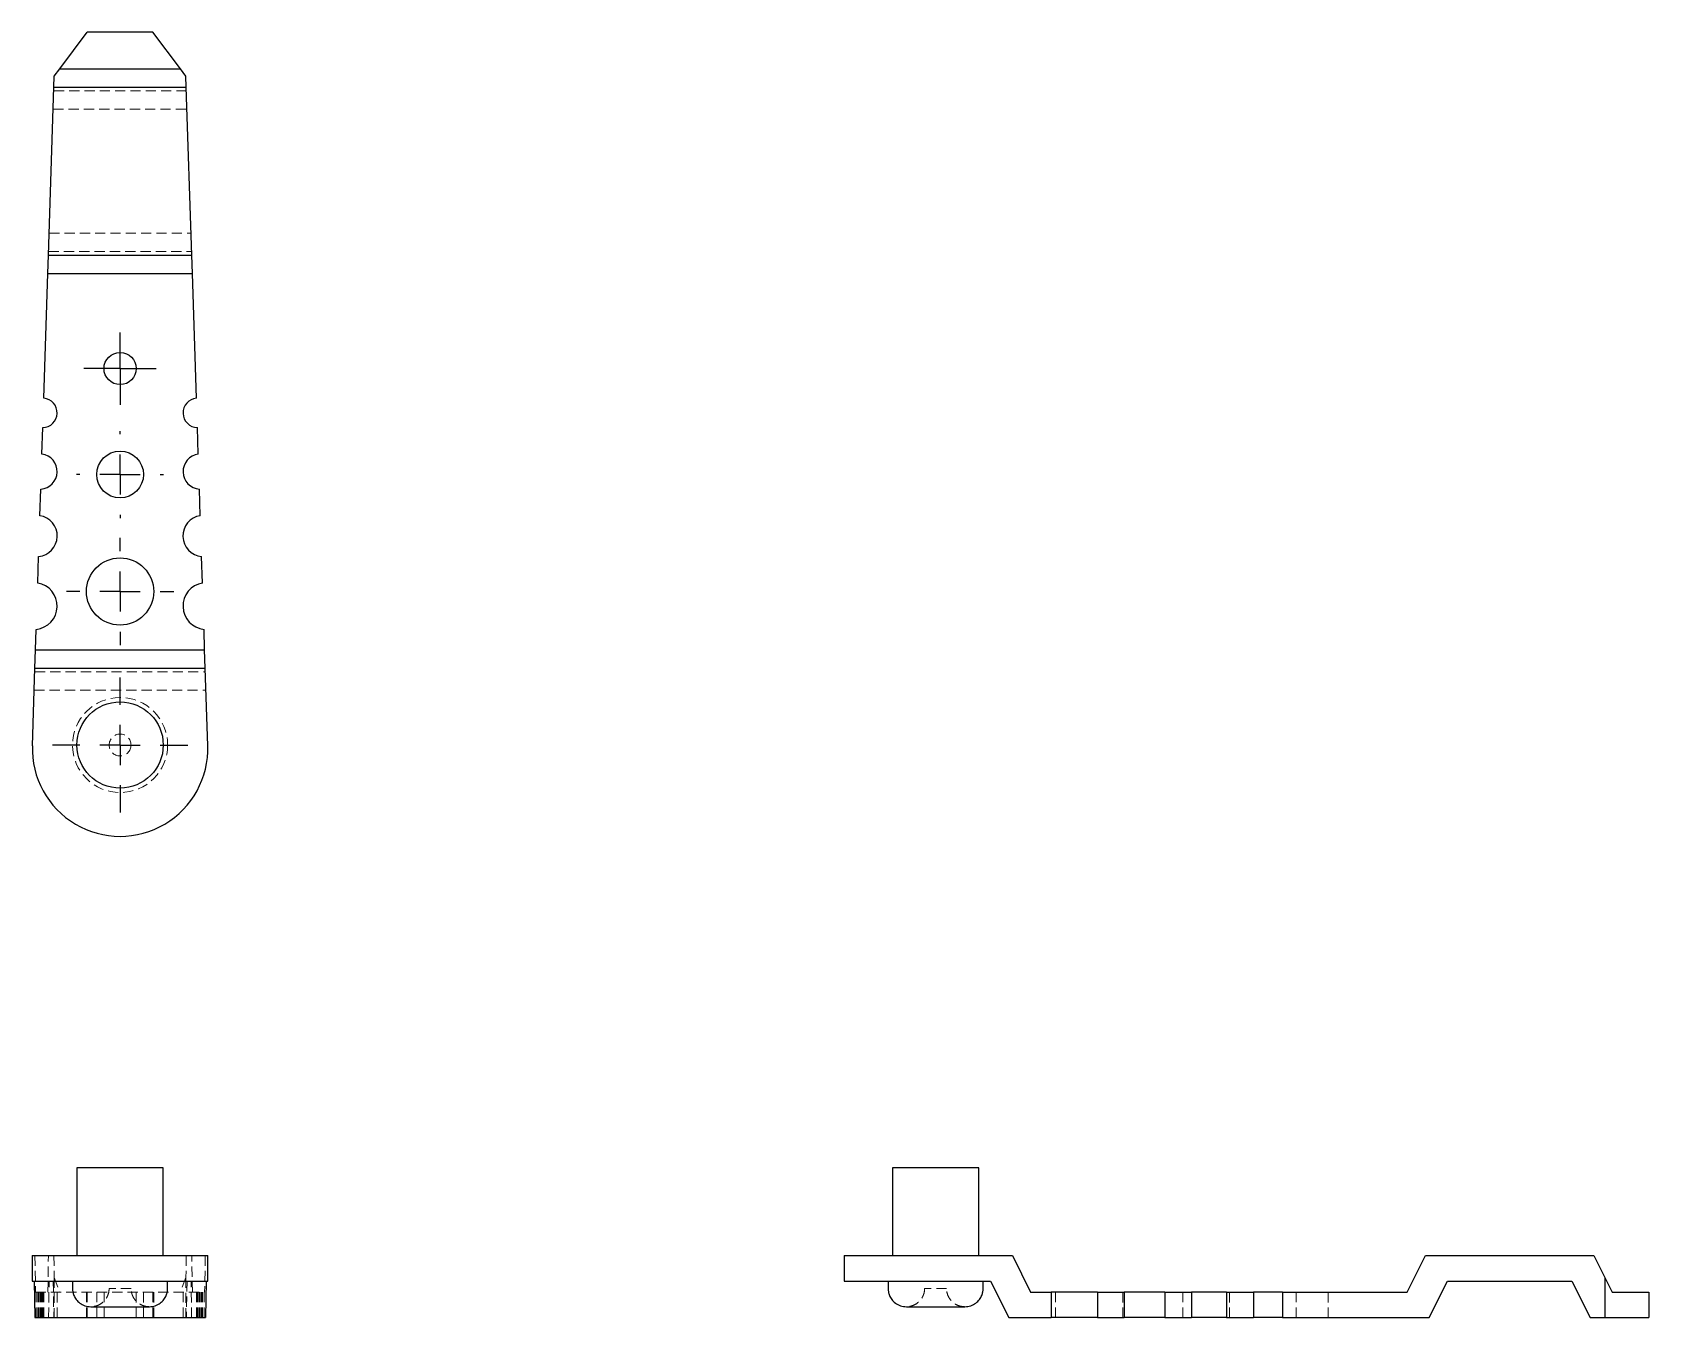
# Model space of a CAD drawing. Header units: millimetres. Extents: x 72 to 273, y 48 to 208.
import ezdxf

# ---------------------------------------------------------------- set-up
doc = ezdxf.new("R2010")
doc.units = ezdxf.units.MM
doc.linetypes.add('HIDDEN', pattern=[1.905, 1.27, -0.635])
doc.layers.add('10', color=7, linetype='Continuous')

# ---------------------------------------------------------------- blocks, each defined once
blk = doc.blocks.new('SW_CENTERMARKSYMBOL_0')
at = {"layer": '10', "color": 0}
for p, q in [((0, 2.5), (0, 4.5)), ((0, 0), (0, 2.5)), ((-2.5, 0), (-4.5, 0)), ((0, 0), (-2.5, 0)), ((0, 0), (0, -2.5)), ((0, 0), (2.5, 0)), ((2.5, 0), (4.5, 0)), ((0, -2.5), (0, -4.5))]:
    blk.add_line(p, q, dxfattribs=at)
blk = doc.blocks.new('SW_CENTERMARKSYMBOL_1')
at = {"layer": '10', "color": 0}
for p, q in [((0, 5), (0, 5.41)), ((0, 0), (0, 2.5)), ((-5, 0), (-5.41, 0)), ((0, 0), (-2.5, 0)), ((0, 0), (0, -2.5)), ((0, 0), (2.5, 0)), ((5, 0), (5.41, 0)), ((0, -5), (0, -5.41))]:
    blk.add_line(p, q, dxfattribs=at)
blk = doc.blocks.new('SW_CENTERMARKSYMBOL_2')
at = {"layer": '10', "color": 0}
for p, q in [((0, 5), (0, 6.68)), ((0, 0), (0, 2.5)), ((-5, 0), (-6.68, 0)), ((0, 0), (-2.5, 0)), ((0, 0), (0, -2.5)), ((0, 0), (2.5, 0)), ((5, 0), (6.68, 0)), ((0, -5), (0, -6.68))]:
    blk.add_line(p, q, dxfattribs=at)
blk = doc.blocks.new('SW_CENTERMARKSYMBOL_3')
at = {"layer": '10', "color": 0}
for p, q in [((0, 5), (0, 8.41)), ((0, 0), (0, 2.5)), ((-5, 0), (-8.41, 0)), ((0, 0), (-2.5, 0)), ((0, 0), (0, -2.5)), ((0, 0), (2.5, 0)), ((5, 0), (8.41, 0)), ((0, -5), (0, -8.41))]:
    blk.add_line(p, q, dxfattribs=at)

msp = doc.modelspace()

# ---------------------------------------------------------------- linework, layer by layer
at = {"color": 7, "linetype": 'Continuous', "lineweight": 25}
for p, q in [((75.5, 203.45), (78.91, 208)), ((87.09, 208), (78.91, 208)), ((90.5, 203.45), (87.09, 208)), ((74.82, 202.55), (75.5, 203.45)), ((75.5, 203.45), (90.5, 203.45)), ((91.18, 202.55), (90.5, 203.45)), ((74.09, 180.27), (74.77, 201.18)), ((74.77, 201.18), (74.82, 202.55)), ((74.77, 201.18), (91.23, 201.18)), ((91.23, 201.18), (91.18, 202.55)), ((91.91, 180.27), (91.23, 201.18)), ((74.02, 178), (74.09, 180.27)), ((74.09, 180.27), (91.91, 180.27)), ((91.98, 178), (91.91, 180.27)), ((73.51, 162.49), (74.02, 178)), ((74.02, 178), (91.98, 178)), ((92.49, 162.49), (91.98, 178)), ((73.28, 155.54), (73.39, 158.86)), ((92.72, 155.54), (92.61, 158.86)), ((73.03, 147.87), (73.14, 151.19)), ((92.97, 147.87), (92.86, 151.19)), ((72.76, 139.5), (72.87, 142.82)), ((93.24, 139.5), (93.13, 142.82)), ((72.49, 131.18), (72.57, 133.74)), ((93.51, 131.18), (93.43, 133.74)), ((72.41, 128.91), (72.49, 131.18)), ((72.49, 131.18), (93.51, 131.18)), ((93.59, 128.91), (93.51, 131.18)), ((72.1, 119.27), (72.41, 128.91)), ((72.41, 128.91), (93.59, 128.91)), ((93.9, 119.27), (93.59, 128.91)), ((77.64, 66.77), (77.64, 55.86)), ((88.36, 66.77), (77.64, 66.77)), ((88.36, 55.86), (88.36, 66.77)), ((179, 66.77), (179, 55.86)), ((184.36, 66.77), (179, 66.77)), ((189.73, 66.77), (184.36, 66.77)), ((189.73, 55.86), (189.73, 66.77)), ((72.09, 55.86), (72.09, 52.68)), ((72.09, 55.86), (93.91, 55.86)), ((93.91, 52.68), (93.91, 55.86)), ((173, 55.86), (173, 52.68)), ((173, 55.86), (184.27, 55.86)), ((184.27, 55.86), (193.91, 55.86)), ((193.91, 55.86), (196.18, 51.32)), ((243, 51.32), (245.27, 55.86)), ((245.27, 55.86), (266.18, 55.86)), ((266.18, 55.86), (267.55, 53.14)), ((72.09, 52.68), (93.91, 52.68)), ((72.32, 52.68), (72.4, 48.14)), ((77.09, 52.68), (77.09, 51.77)), ((88.91, 51.77), (88.91, 52.68)), ((93.68, 52.68), (93.6, 48.14)), ((173, 52.68), (184.27, 52.68)), ((178.45, 52.68), (178.45, 51.77)), ((184.27, 52.68), (191.18, 52.68)), ((190.27, 51.77), (190.27, 52.68)), ((191.18, 52.68), (193.45, 48.14)), ((245.73, 48.14), (248, 52.68)), ((248, 52.68), (263.45, 52.68)), ((263.45, 52.68), (265.73, 48.14)), ((267.55, 53.14), (267.55, 48.14)), ((267.55, 53.14), (268.45, 51.32)), ((196.18, 51.32), (198.74, 51.32)), ((198.74, 51.32), (198.74, 48.14)), ((204.5, 51.32), (198.74, 51.32)), ((204.5, 51.32), (204.5, 48.14)), ((204.5, 51.32), (207.82, 51.32)), ((207.82, 51.32), (207.82, 48.14)), ((212.87, 51.32), (207.82, 51.32)), ((212.87, 51.32), (212.87, 48.14)), ((212.87, 51.32), (216.19, 51.32)), ((216.19, 51.32), (216.19, 48.14)), ((220.54, 51.32), (216.19, 51.32)), ((220.54, 51.32), (220.54, 48.14)), ((220.54, 51.32), (223.86, 51.32)), ((223.86, 51.32), (223.86, 48.14)), ((227.49, 51.32), (223.86, 51.32)), ((227.49, 51.32), (227.49, 48.14)), ((227.49, 51.32), (243, 51.32)), ((268.45, 51.32), (273, 51.32)), ((273, 51.32), (273, 48.14)), ((79.36, 49.5), (86.64, 49.5)), ((180.73, 49.5), (188, 49.5)), ((72.4, 48.14), (93.6, 48.14)), ((193.45, 48.14), (198.74, 48.14)), ((204.5, 48.14), (198.74, 48.14)), ((204.5, 48.14), (207.82, 48.14)), ((212.87, 48.14), (207.82, 48.14)), ((212.87, 48.14), (216.19, 48.14)), ((220.54, 48.14), (216.19, 48.14)), ((220.54, 48.14), (223.86, 48.14)), ((227.49, 48.14), (223.86, 48.14)), ((227.49, 48.14), (245.73, 48.14)), ((265.73, 48.14), (267.55, 48.14)), ((267.55, 48.14), (273, 48.14))]:
    msp.add_line(p, q, dxfattribs=at)
at = {"color": 7, "linetype": 'HIDDEN', "lineweight": 18}
for p, q in [((74.76, 200.73), (91.24, 200.73)), ((74.68, 198.45), (91.32, 198.45)), ((74.18, 183), (91.82, 183)), ((74.11, 180.73), (91.89, 180.73)), ((72.4, 128.45), (93.6, 128.45)), ((72.32, 126.18), (93.68, 126.18)), ((72.41, 55.86), (72.49, 51.32)), ((74.02, 51.32), (74.09, 55.86)), ((74.77, 55.86), (74.82, 53.14)), ((91.23, 55.86), (91.18, 53.14)), ((91.98, 51.32), (91.91, 55.86)), ((93.59, 55.86), (93.51, 51.32)), ((74.11, 48.14), (74.18, 52.68)), ((74.68, 52.68), (74.76, 48.14)), ((74.82, 53.14), (75.5, 51.32)), ((74.82, 53.14), (74.82, 48.14)), ((91.18, 53.14), (90.5, 51.32)), ((91.18, 53.14), (91.18, 48.14)), ((91.32, 52.68), (91.24, 48.14)), ((91.89, 48.14), (91.82, 52.68)), ((72.49, 51.32), (93.51, 51.32)), ((72.57, 51.32), (72.57, 48.14)), ((72.76, 51.32), (72.76, 48.14)), ((72.87, 51.32), (72.87, 48.14)), ((73.03, 51.32), (73.03, 48.14)), ((73.14, 51.32), (73.14, 48.14)), ((73.28, 51.32), (73.28, 48.14)), ((73.39, 51.32), (73.39, 48.14)), ((73.51, 51.32), (73.51, 48.14)), ((75.18, 48.14), (75.18, 51.32)), ((78.82, 51.32), (78.82, 48.14)), ((78.91, 51.32), (78.91, 48.14)), ((80.09, 51.32), (80.09, 48.14)), ((81, 51.32), (81, 48.14)), ((84.36, 51.77), (81.64, 51.77)), ((85, 48.14), (85, 51.32)), ((85.91, 48.14), (85.91, 51.32)), ((87.09, 51.32), (87.09, 48.14)), ((87.18, 48.14), (87.18, 51.32)), ((90.82, 51.32), (90.82, 48.14)), ((92.49, 51.32), (92.49, 48.14)), ((92.61, 51.32), (92.61, 48.14)), ((92.72, 51.32), (92.72, 48.14)), ((92.86, 51.32), (92.86, 48.14)), ((92.97, 51.32), (92.97, 48.14)), ((93.13, 51.32), (93.13, 48.14)), ((93.24, 51.32), (93.24, 48.14)), ((93.43, 51.32), (93.43, 48.14)), ((185.73, 51.77), (183, 51.77)), ((199.27, 51.32), (199.27, 48.14)), ((207.64, 48.14), (207.64, 51.32)), ((215.09, 51.32), (215.09, 48.14)), ((220.91, 48.14), (220.91, 51.32)), ((229.18, 51.32), (229.18, 48.14)), ((233.18, 48.14), (233.18, 51.32))]:
    msp.add_line(p, q, dxfattribs=at)
at = {"color": 7, "linetype": 'Continuous', "lineweight": 25}
for centre, radius in [((83, 166.18), 2), ((83, 153), 2.91), ((83, 138.45), 4.18), ((83, 119.36), 5.36)]:
    msp.add_circle(centre, radius, dxfattribs=at)
at = {"color": 7, "linetype": 'HIDDEN', "lineweight": 18}
for radius in [5.91, 1.36]:
    msp.add_circle((83, 119.36), radius, dxfattribs=at)
at = {"color": 7, "linetype": 'Continuous', "lineweight": 25}
for centre, radius, start, end in [((73.36, 160.67), 1.82, 270.8452, 85.4114), ((92.64, 160.67), 1.82, 94.5886, 269.1548), ((73, 153.37), 2.18, 273.682, 82.5747), ((93, 153.37), 2.18, 97.4253, 266.318), ((72.64, 145.36), 2.55, 275.1897, 81.067), ((93.36, 145.36), 2.55, 98.933, 264.8103), ((72.27, 136.64), 2.91, 275.8615, 80.3952), ((93.73, 136.64), 2.91, 99.6048, 264.1385), ((83, 118.91), 10.91, 178.1283, 1.8717)]:
    msp.add_arc(centre, radius, start, end, dxfattribs=at)
for points, knots in [([(77.09, 51.77), (77.1, 51.64), (77.11, 51.34), (77.26, 50.87), (77.54, 50.37), (78, 49.92), (78.63, 49.57), (79.11, 49.52), (79.36, 49.5)], [0, 0, 0, 0, 0.115644, 0.251721, 0.410153, 0.590794, 0.790009, 1, 1, 1, 1]), ([(86.64, 49.5), (86.89, 49.52), (87.37, 49.57), (88, 49.92), (88.46, 50.37), (88.74, 50.87), (88.89, 51.34), (88.9, 51.64), (88.91, 51.77)], [0, 0, 0, 0, 0.209991, 0.409206, 0.589847, 0.748279, 0.884356, 1, 1, 1, 1]), ([(178.45, 51.77), (178.46, 51.64), (178.48, 51.34), (178.62, 50.87), (178.9, 50.37), (179.36, 49.92), (179.99, 49.57), (180.48, 49.52), (180.73, 49.5)], [0, 0, 0, 0, 0.1156435, 0.2517209, 0.4101534, 0.5907944, 0.7900092, 1, 1, 1, 1]), ([(188, 49.5), (188.25, 49.52), (188.74, 49.57), (189.37, 49.92), (189.82, 50.37), (190.11, 50.87), (190.25, 51.34), (190.27, 51.64), (190.27, 51.77)], [0, 0, 0, 0, 0.209991, 0.409206, 0.589847, 0.748279, 0.884356, 1, 1, 1, 1])]:
    msp.add_open_spline(points, degree=3, knots=knots, dxfattribs=at)
at = {"color": 7, "linetype": 'HIDDEN', "lineweight": 18}
for points, knots in [([(81.64, 51.77), (81.63, 51.64), (81.61, 51.34), (81.47, 50.87), (81.19, 50.37), (80.73, 49.92), (80.1, 49.57), (79.61, 49.52), (79.36, 49.5)], [0, 0, 0, 0, 0.115644, 0.251721, 0.410153, 0.590794, 0.790009, 1, 1, 1, 1]), ([(86.64, 49.5), (86.39, 49.52), (85.9, 49.57), (85.27, 49.92), (84.81, 50.37), (84.53, 50.87), (84.39, 51.34), (84.37, 51.64), (84.36, 51.77)], [0, 0, 0, 0, 0.209991, 0.409206, 0.589847, 0.748279, 0.884356, 1, 1, 1, 1]), ([(183, 51.77), (182.99, 51.64), (182.98, 51.34), (182.83, 50.87), (182.55, 50.37), (182.09, 49.92), (181.47, 49.57), (180.98, 49.52), (180.73, 49.5)], [0, 0, 0, 0, 0.115644, 0.251721, 0.410153, 0.590794, 0.790009, 1, 1, 1, 1]), ([(188, 49.5), (187.75, 49.52), (187.26, 49.57), (186.63, 49.92), (186.18, 50.37), (185.89, 50.87), (185.75, 51.34), (185.73, 51.64), (185.73, 51.77)], [0, 0, 0, 0, 0.209991, 0.409206, 0.589847, 0.748279, 0.884356, 1, 1, 1, 1])]:
    msp.add_open_spline(points, degree=3, knots=knots, dxfattribs=at)

# ---------------------------------------------------------------- block references
at = {"layer": '10'}
for name, p in [('SW_CENTERMARKSYMBOL_0', (83, 166.18)), ('SW_CENTERMARKSYMBOL_1', (83, 153)), ('SW_CENTERMARKSYMBOL_2', (83, 138.45)), ('SW_CENTERMARKSYMBOL_3', (83, 119.36))]:
    msp.add_blockref(name, p, dxfattribs=at)

doc.saveas('drawing.dxf')
